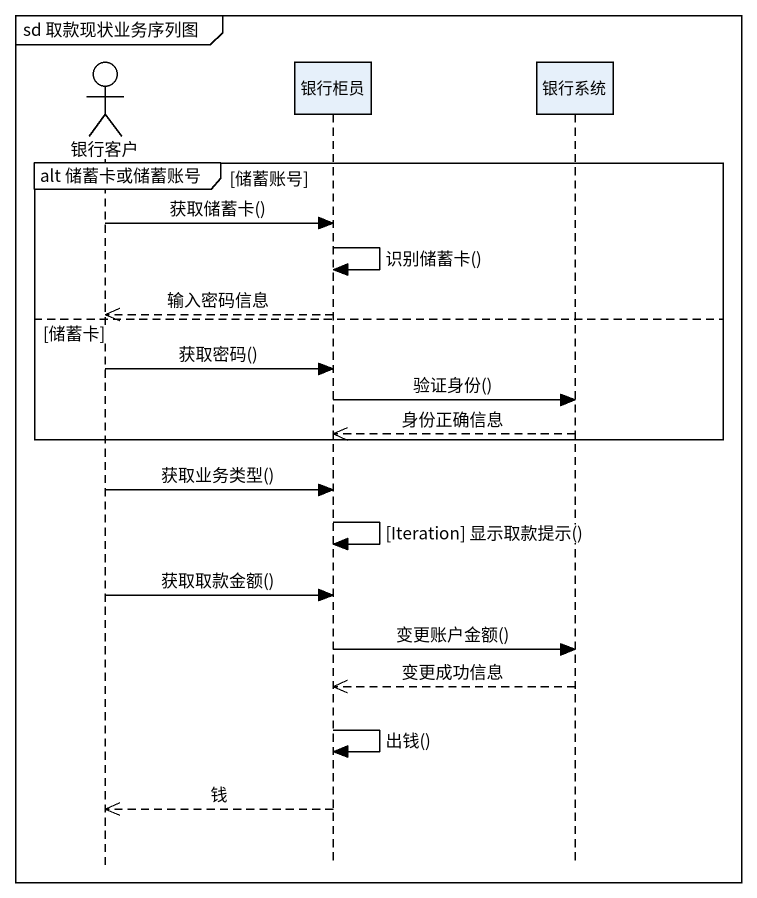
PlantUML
@startuml
mainframe sd 取款现状业务序列图
hide footbox
actor 银行客户
participant 银行柜员
participant 银行系统

group alt 储蓄卡或储蓄账号 [储蓄账号]
  银行客户 -> 银行柜员 : 获取储蓄卡()
  银行柜员 -> 银行柜员 : 识别储蓄卡()
  银行柜员 -->> 银行客户 : 输入密码信息
else 储蓄卡
  银行客户 -> 银行柜员 : 获取密码()
  银行柜员 -> 银行系统 : 验证身份()
  银行系统 -->> 银行柜员 : 身份正确信息
end
银行客户 -> 银行柜员 : 获取业务类型()
银行柜员 -> 银行柜员 : [Iteration] 显示取款提示()
银行客户 -> 银行柜员 : 获取取款金额()
银行柜员 -> 银行系统 : 变更账户金额()
银行系统 -->> 银行柜员 : 变更成功信息
银行柜员 -> 银行柜员 : 出钱()
银行柜员 -->> 银行客户 : 钱
@enduml
